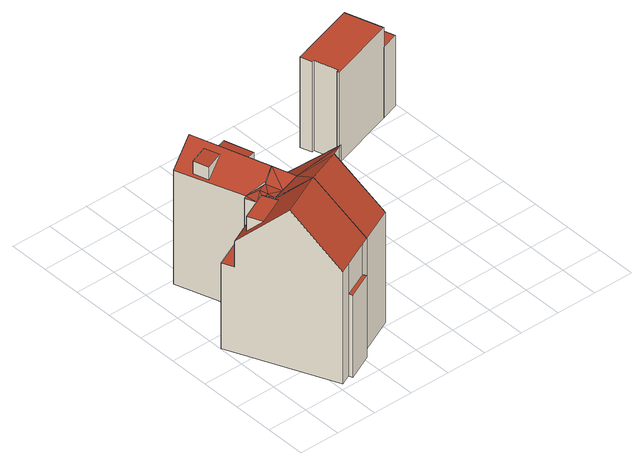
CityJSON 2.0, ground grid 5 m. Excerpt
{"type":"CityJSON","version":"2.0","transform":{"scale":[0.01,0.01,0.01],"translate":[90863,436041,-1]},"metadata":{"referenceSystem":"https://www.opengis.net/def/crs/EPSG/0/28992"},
"CityObjects":{
"building1":{"type":"Building","attributes":{"measuredHeight":20.77,"yearOfConstruction":1929,"LAAGSTE_BOUWLAAG":"-1","AANTAL_BOUWLAGEN":"4","AANTAL_ADRESSEN":"5","WIJK":"Delfshaven","PANDSOORT":"Tussenpand","BUURT":"Nieuwe Westen","HOOGSTE_BOUWLAAG":"2"},"address":[{"CountryName":"Nederland","LocalityName":"Rotterdam","ThoroughfareNumber":"307-307","ThoroughfareName":"Rochussenstraat","PostalCode":"3023DG"}],"children":["building1-1"],"geometry":[{"type":"Solid","lod":"2","boundaries":[[[[0,1,2]],[[3,4,5]],[[4,2,1,5]],[[5,1,0,3]],[[6,7,8,9]],[[10,6,9,11]],[[12,13,14,15,16,17,18]],[[18,19,20,12]],[[21,22,8,7,23]],[[15,14,24,25,26]],[[24,23,7,25]],[[16,27,28,17]],[[20,19,28,27,22,21,29]],[[11,26,25,10]],[[23,24,14,13,29,21]],[[25,7,6,10]],[[17,28,19,18]],[[12,20,29,13],[2,4,3,0]],[[11,9,8,22,27,16,15,26]]]],"semantics":{"surfaces":[{"type":"WallSurface"},{"type":"RoofSurface"},{"type":"GroundSurface"}],"values":[[0,0,0,1,0,0,0,0,0,0,0,0,0,0,1,1,1,1,2]]}}]},
"building1-1":{"type":"BuildingInstallation","parents":["building1"],"geometry":[{"type":"MultiSurface","lod":"2","boundaries":[[[5,1,0,3]],[[0,1,2]],[[3,4,5]],[[4,2,1,5]]],"semantics":{"surfaces":[{"type":"RoofSurface"},{"type":"WallSurface"}],"values":[0,1,1,1]}}]},
"building2":{"type":"Building","attributes":{"measuredHeight":20.56,"yearOfConstruction":1929,"LAAGSTE_BOUWLAAG":"-1","AANTAL_BOUWLAGEN":"6","AANTAL_ADRESSEN":"4","WIJK":"Delfshaven","PANDSOORT":"Ingesloten hoekpand","BUURT":"Nieuwe Westen","HOOGSTE_BOUWLAAG":"4"},"address":[{"CountryName":"Nederland","LocalityName":"Rotterdam","ThoroughfareNumber":"305-305","ThoroughfareName":"Rochussenstraat","PostalCode":"3023DG"}],"geometry":[{"type":"Solid","lod":"2","boundaries":[[[[30,31,32]],[[33,34,35,36]],[[34,37,38,35]],[[39,40,41,42]],[[43,44,45,33,36]],[[46,45,44,47]],[[13,48,32,31,49,38,37,41,40]],[[42,50,51,39]],[[47,52,53,46]],[[52,51,50,53]],[[43,36,54]],[[55,43,54]],[[47,44,55]],[[52,55,51]],[[47,55,52]],[[55,54,48]],[[55,48,13]],[[51,55,13]],[[44,43,55]],[[51,13,40,39]],[[49,35,38]],[[30,56,31]],[[56,49,31]],[[56,35,49]],[[36,35,56]],[[36,56,30]],[[54,30,48]],[[48,30,32]],[[54,36,30]],[[46,53,50,42,41,37,34,33,45]]]],"semantics":{"surfaces":[{"type":"WallSurface"},{"type":"RoofSurface"},{"type":"GroundSurface"}],"values":[[0,0,0,0,0,0,0,0,0,0,1,1,1,1,1,1,1,1,1,1,1,1,1,1,1,1,1,1,1,2]]}}]},
"building3":{"type":"Building","attributes":{"measuredHeight":17.67,"yearOfConstruction":1929,"LAAGSTE_BOUWLAAG":"0","AANTAL_BOUWLAGEN":"5","AANTAL_ADRESSEN":"4","WIJK":"Delfshaven","PANDSOORT":"Tussenpand","BUURT":"Nieuwe Westen","HOOGSTE_BOUWLAAG":"4"},"address":[{"CountryName":"Nederland","LocalityName":"Rotterdam","ThoroughfareNumber":"87-87","ThoroughfareName":"Schonebergerweg","PostalCode":"3023ZJ"}],"children":["building3-1","building3-2"],"geometry":[{"type":"Solid","lod":"2","boundaries":[[[[57,58,59]],[[60,57,59,61]],[[60,61,62]],[[59,58,62,61]],[[63,64,65]],[[64,66,67,65]],[[68,67,66]],[[68,66,64,63]],[[69,70,71,72,73]],[[35,73,72,74]],[[75,35,74,76]],[[77,44,43,75,76]],[[77,71,70,44]],[[69,73,35,75,43],[68,63,65,67]],[[70,69,43,44],[58,57,60,62]],[[74,72,71,77,76]]]],"semantics":{"surfaces":[{"type":"WallSurface"},{"type":"RoofSurface"},{"type":"GroundSurface"}],"values":[[0,0,0,1,0,0,0,1,0,0,0,0,0,1,1,2]]}}]},
"building3-1":{"type":"BuildingInstallation","parents":["building3"],"geometry":[{"type":"MultiSurface","lod":"2","boundaries":[[[59,58,62,61]],[[57,58,59]],[[60,57,59,61]],[[60,61,62]]],"semantics":{"surfaces":[{"type":"RoofSurface"},{"type":"WallSurface"}],"values":[0,1,1,1]}}]},
"building3-2":{"type":"BuildingInstallation","parents":["building3"],"geometry":[{"type":"MultiSurface","lod":"2","boundaries":[[[68,66,64,63]],[[63,64,65]],[[64,66,67,65]],[[68,67,66]]],"semantics":{"surfaces":[{"type":"RoofSurface"},{"type":"WallSurface"}],"values":[0,1,1,1]}}]},
"building4":{"type":"Building","attributes":{"measuredHeight":11.87,"yearOfConstruction":1994,"LAAGSTE_BOUWLAAG":"2","AANTAL_BOUWLAGEN":"6","AANTAL_ADRESSEN":"1","WIJK":"Delfshaven","PANDSOORT":"Tussenpand","BUURT":"Nieuwe Westen","HOOGSTE_BOUWLAAG":"3"},"address":[{"CountryName":"Nederland","LocalityName":"Rotterdam","ThoroughfareNumber":"150","ThoroughfareName":"Schonebergerweg","PostalCode":"3023ZP"}],"children":["building4-1","building4-2"]},
"building4-1":{"type":"BuildingPart","parents":["building4"],"geometry":[{"type":"Solid","lod":"2","boundaries":[[[[78,79,80,81]],[[82,80,79,83]],[[84,78,81,85]],[[85,82,83,84]],[[83,79,78,84]],[[85,81,80,82]]]],"semantics":{"surfaces":[{"type":"ClosureSurface"},{"type":"WallSurface"},{"type":"RoofSurface"},{"type":"GroundSurface"}],"values":[[0,1,1,1,2,3]]}}]},
"building4-2":{"type":"BuildingPart","parents":["building4"],"geometry":[{"type":"Solid","lod":"2","boundaries":[[[[81,78,86,87,88]],[[89,90,91,92]],[[93,94,95,96]],[[96,97,98,93]],[[87,98,97,88]],[[78,79,99,86]],[[99,79,80,91,90]],[[94,89,92,95]],[[98,87,86,99,90,89,94,93]],[[96,95,92,91,80,81,88,97]],[[81,80,79,78]]]],"semantics":{"surfaces":[{"type":"WallSurface"},{"type":"RoofSurface"},{"type":"GroundSurface"},{"type":"ClosureSurface"}],"values":[[0,0,0,0,0,0,0,0,1,2,3]]}}]}
},
"vertices":[
[287,986,1834],[205,1162,1834],[205,1162,1645],[632,1147,1835],[551,1323,1646],[551,1323,1835],[718,86,1177],[697,130,1177],[697,130,98],[718,86,98],[1040,237,1177],[1040,237,98],[605,1449,1556],[867,874,2175],[1118,326,1567],[1118,326,98],[544,1582,98],[544,1582,1222],[605,1449,1222],[68,1193,1222],[68,1193,1560],[573,72,1569],[573,72,98],[697,130,1569],[1019,280,1568],[1019,280,1177],[1019,280,98],[6,1330,98],[6,1330,1222],[326,620,2175],
[676,1368,1760],[645,1360,1627],[645,1360,1760],[773,1516,119],[584,1601,119],[584,1601,1637],[773,1516,1752],[544,1582,119],[544,1582,1637],[1546,526,1567],[1118,326,1568],[1118,326,119],[1546,526,119],[896,1563,1892],[1196,1677,1575],[1196,1677,119],[1457,1117,119],[1457,1117,2146],[688,1267,1760],[605,1449,1632],[1303,1047,119],[1303,1047,2146],[1418,1098,2146],[1418,1098,119],[832,1307,1752],[989,1267,1892],[649,1461,1760],
[886,2292,1688],[780,2260,1798],[886,2292,1791],[992,1943,1690],[992,1943,1791],[886,1911,1799],[668,2108,1836],[464,2046,1811],[464,2046,1647],[407,2230,1811],[407,2230,1646],[612,2292,1835],[605,2520,1886],[902,2611,1579],[902,2611,125],[315,2431,125],[315,2431,1618],[584,1601,125],[773,1516,1776],[773,1516,125],[1196,1677,125],
[3733,3066,1057],[3589,3518,1057],[3589,3518,129],[3733,3066,129],[3814,3587,129],[3814,3587,1057],[3952,3135,1057],[3952,3135,129],
[3733,3066,1317],[2903,2806,1317],[2903,2806,129],[2812,3122,1317],[2768,3267,1317],[2768,3267,129],[2812,3122,129],[2928,2847,1317],[2841,3130,1317],[2841,3130,129],[2928,2847,129],[2899,2838,129],[2899,2838,1317],[3589,3518,1317]
]}
